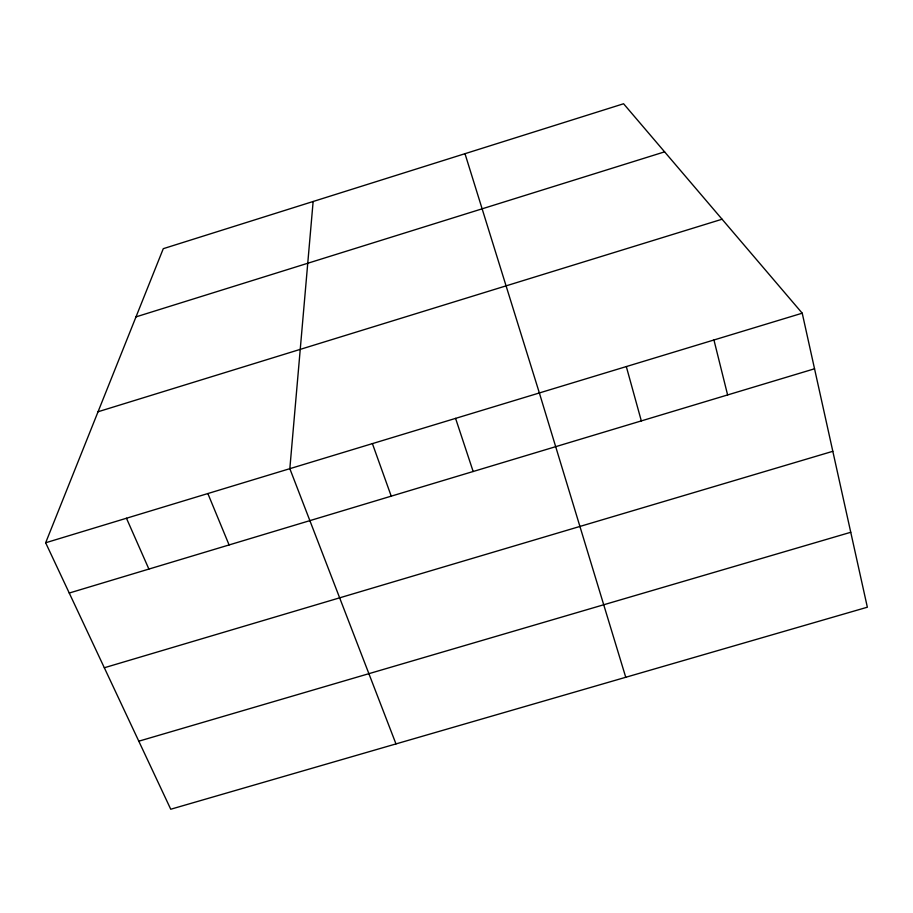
<?xml version="1.0" encoding="UTF-8"?>
<svg xmlns="http://www.w3.org/2000/svg" width="913" height="913" viewBox="0 0 913 913"><rect width="100%" height="100%" fill="white"/><g stroke="black" fill="none" stroke-linecap="round" stroke-linejoin="round"><path stroke-width="1.37" d="M313.136 201.499L289.832 468.666L395.98 743.912M45.65 542.767L163.279 248.678L623.579 103.762L802.23 313.193L867.35 607.213L170.742 809.238L45.65 542.767L802.23 313.193M136.003 316.879L664.607 151.855M98.056 411.752L722.069 219.223M69.251 593.039L814.544 368.784M104.322 667.757L832.816 451.307M138.799 741.196L850.756 532.279M126.462 518.242L148.887 569.073M207.856 493.545L229.095 544.947M372.401 443.615L391.232 496.158M455.576 418.371L473.162 471.507M464.991 153.692L539.366 392.955L625.747 677.275M626.318 366.57L641.325 420.904M713.943 339.978L727.615 394.941"/></g></svg>
